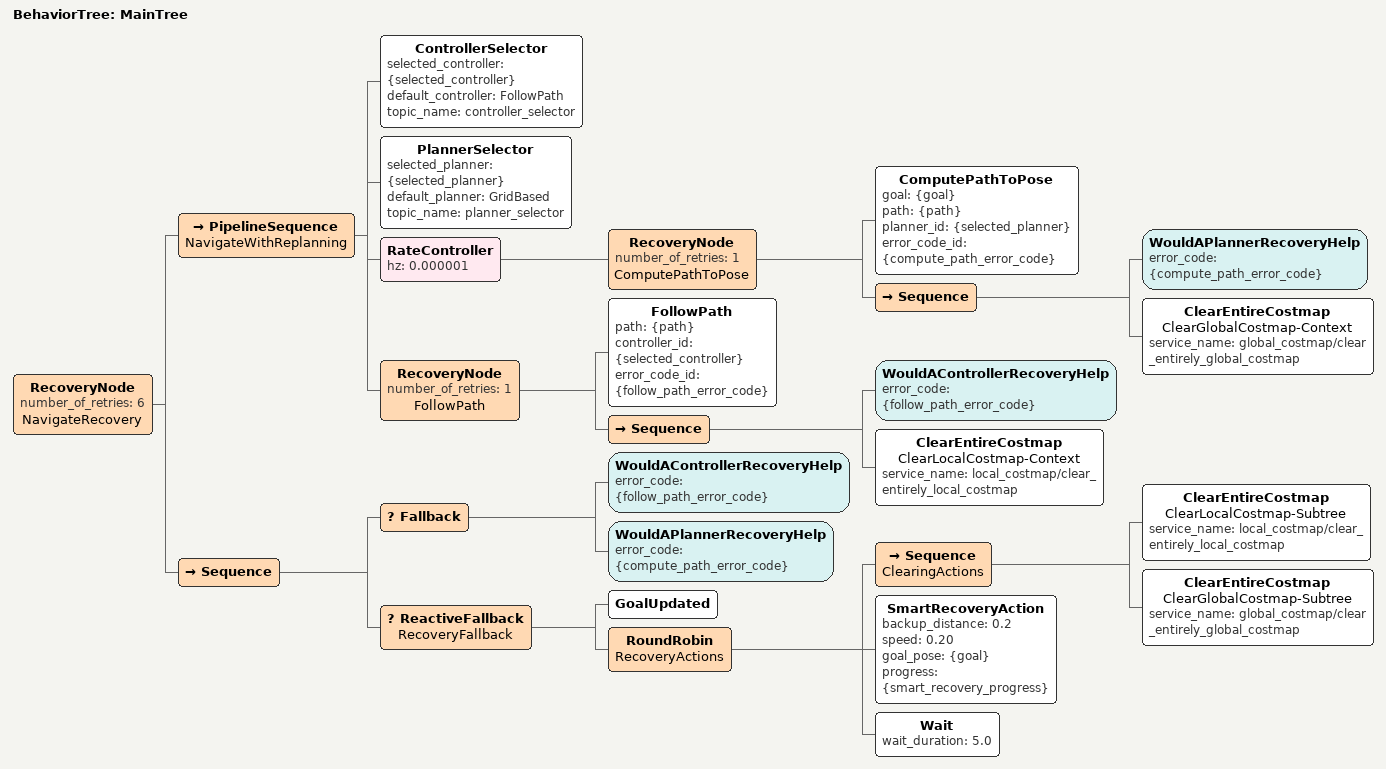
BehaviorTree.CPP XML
<root BTCPP_format="4" main_tree_to_execute="MainTree">
  <BehaviorTree ID="MainTree">
    <RecoveryNode number_of_retries="6" name="NavigateRecovery">
      <PipelineSequence name="NavigateWithReplanning">
        <ControllerSelector selected_controller="{selected_controller}" default_controller="FollowPath" topic_name="controller_selector"/>
        <PlannerSelector selected_planner="{selected_planner}" default_planner="GridBased" topic_name="planner_selector"/>

        <RateController hz="0.000001">
          <RecoveryNode number_of_retries="1" name="ComputePathToPose">
            <ComputePathToPose goal="{goal}" path="{path}" planner_id="{selected_planner}" error_code_id="{compute_path_error_code}"/>
            <Sequence>
              <WouldAPlannerRecoveryHelp error_code="{compute_path_error_code}"/>
              <ClearEntireCostmap name="ClearGlobalCostmap-Context" service_name="global_costmap/clear_entirely_global_costmap"/>
            </Sequence>
          </RecoveryNode>
        </RateController>

        <RecoveryNode number_of_retries="1" name="FollowPath">
          <FollowPath path="{path}" controller_id="{selected_controller}" error_code_id="{follow_path_error_code}"/>
          <Sequence>
            <WouldAControllerRecoveryHelp error_code="{follow_path_error_code}"/>
            <ClearEntireCostmap name="ClearLocalCostmap-Context" service_name="local_costmap/clear_entirely_local_costmap"/>
          </Sequence>
        </RecoveryNode>
      </PipelineSequence>
      <Sequence>
        <Fallback>
          <WouldAControllerRecoveryHelp error_code="{follow_path_error_code}"/>
          <WouldAPlannerRecoveryHelp error_code="{compute_path_error_code}"/>
        </Fallback>
        <ReactiveFallback name="RecoveryFallback">
          <GoalUpdated/>
          <RoundRobin name="RecoveryActions">
            <Sequence name="ClearingActions">
              <ClearEntireCostmap name="ClearLocalCostmap-Subtree" service_name="local_costmap/clear_entirely_local_costmap"/>
              <ClearEntireCostmap name="ClearGlobalCostmap-Subtree" service_name="global_costmap/clear_entirely_global_costmap"/>
            </Sequence>
            <SmartRecoveryAction backup_distance="0.2" speed="0.20" goal_pose="{goal}" progress="{smart_recovery_progress}" />
            <Wait wait_duration="5.0"/>
          </RoundRobin>
        </ReactiveFallback>
      </Sequence>
    </RecoveryNode>
  </BehaviorTree>
</root>
